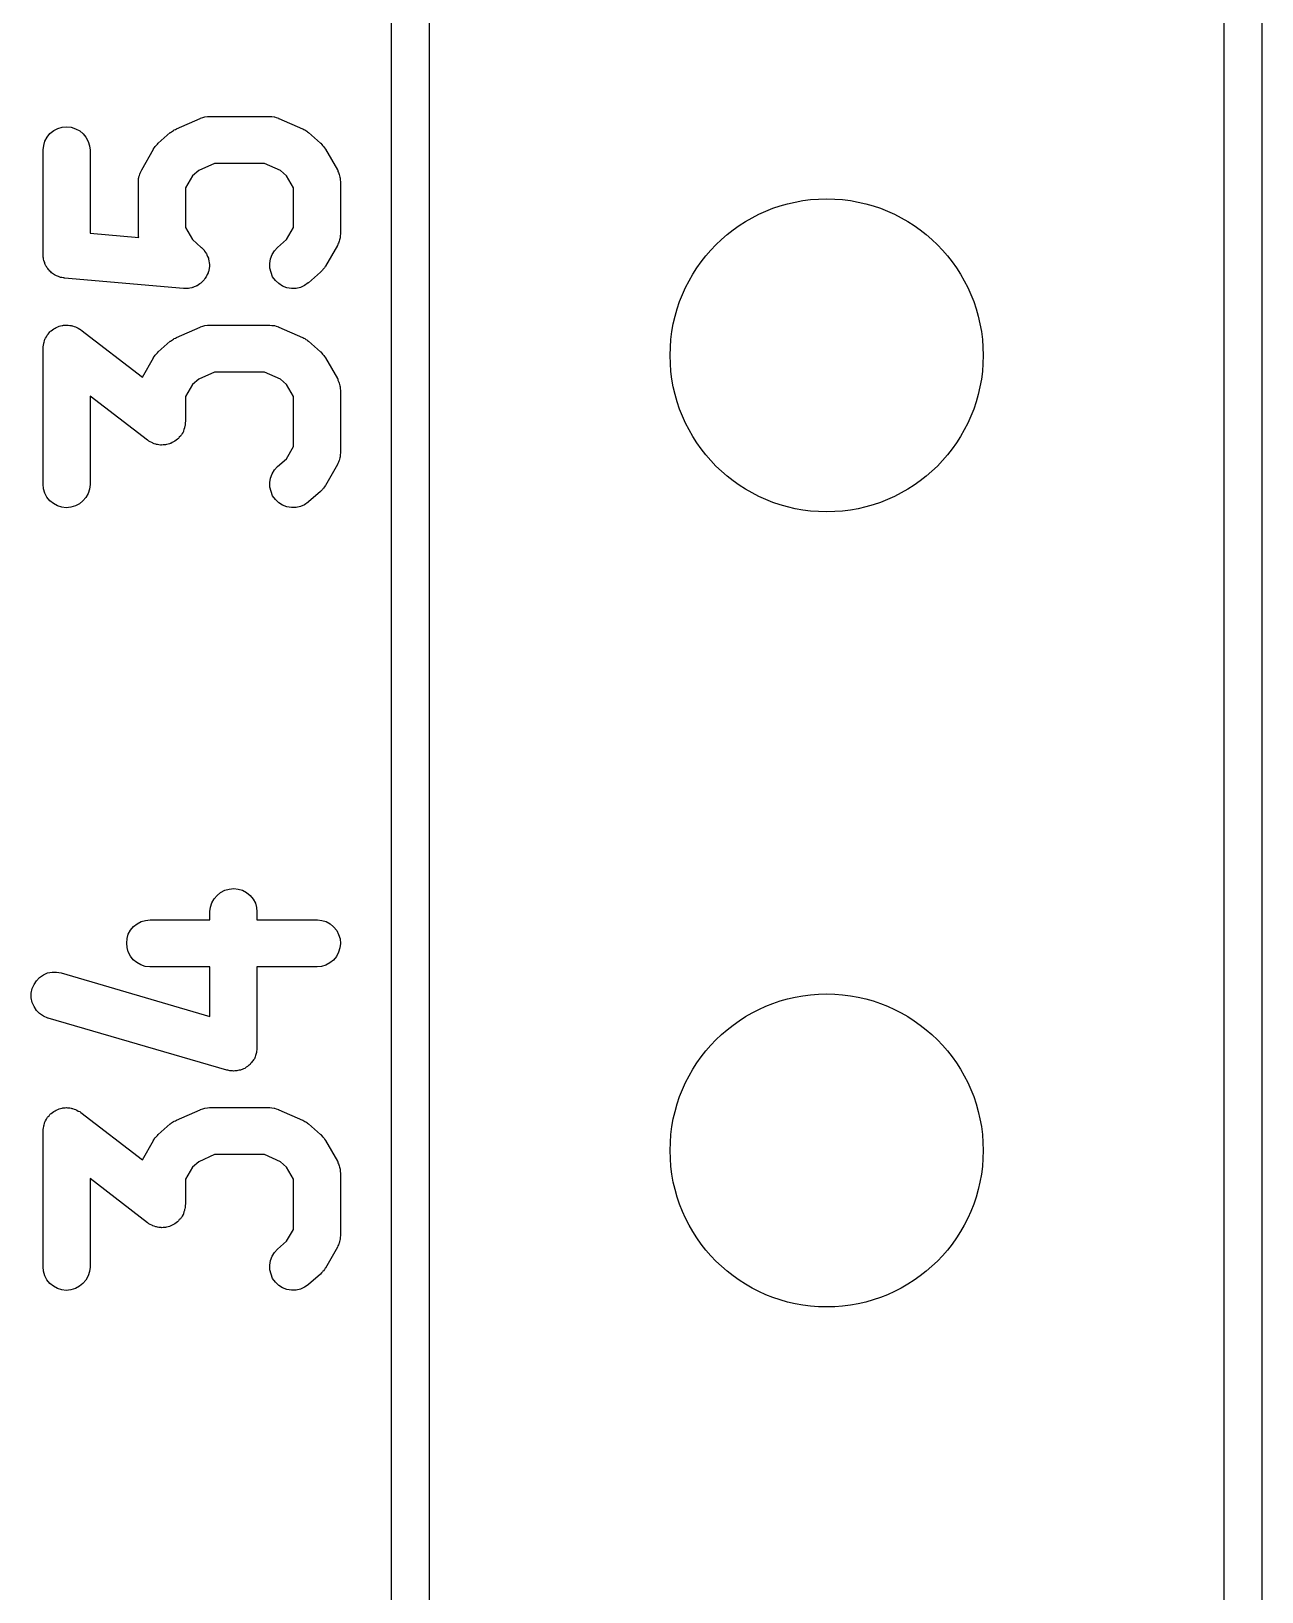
# Model space of a CAD drawing. Extents: x 137.1 to 164.6, y -146.9 to -60.6.
# Drawn here: x 160.699 to 164.63, y -103.105 to -98.12 of the extents above; entities that cross this region are included whole.
import ezdxf

# ---------------------------------------------------------------- set-up
doc = ezdxf.new("R2010")
doc.units = 0
doc.layers.add('BLACK', color=7, linetype='CONTINUOUS')

msp = doc.modelspace()

# ---------------------------------------------------------------- linework, layer by layer
at = {"layer": 'BLACK', "linetype": 'CONTINUOUS'}
for p, q in [((161.85, -123.342), (161.85, -69.9479)), ((164.63, -69.9479), (164.63, -123.342)), ((161.97, -70.005), (161.97, -123.285)), ((164.51, -123.285), (164.51, -70.005)), ((161.163, -98.4313), (161.239, -98.398)), ((161.239, -98.398), (161.24, -98.3975)), ((161.24, -98.3973), (161.247, -98.3953)), ((161.24, -98.3975), (161.24, -98.3973)), ((161.24, -98.3975), (161.24, -98.3975)), ((161.247, -98.3953), (161.254, -98.3932)), ((161.254, -98.3931), (161.262, -98.3924)), ((161.254, -98.3932), (161.254, -98.3931)), ((161.254, -98.3932), (161.254, -98.3932)), ((161.262, -98.3924), (161.268, -98.3917)), ((161.268, -98.3917), (161.269, -98.3917)), ((161.269, -98.3917), (161.269, -98.3917)), ((161.269, -98.3917), (161.46, -98.3917)), ((161.46, -98.3917), (161.461, -98.3917)), ((161.461, -98.3917), (161.461, -98.3917)), ((161.461, -98.3917), (161.461, -98.3917)), ((161.461, -98.3917), (161.468, -98.3925)), ((161.468, -98.3925), (161.475, -98.3933)), ((161.475, -98.3933), (161.475, -98.3934)), ((161.475, -98.3934), (161.476, -98.3934)), ((161.476, -98.3934), (161.482, -98.3956)), ((161.482, -98.3956), (161.489, -98.3977)), ((161.489, -98.3977), (161.489, -98.3979)), ((161.489, -98.3979), (161.49, -98.398)), ((161.49, -98.398), (161.566, -98.4313)), ((160.743, -98.4705), (160.75, -98.4576)), ((160.75, -98.4576), (160.759, -98.4464)), ((160.759, -98.4464), (160.771, -98.4372)), ((160.771, -98.4372), (160.784, -98.4305)), ((160.784, -98.4305), (160.798, -98.4263)), ((160.798, -98.4263), (160.812, -98.425)), ((160.812, -98.425), (160.827, -98.4265)), ((160.827, -98.4265), (160.841, -98.4309)), ((160.841, -98.4309), (160.854, -98.4378)), ((160.854, -98.4378), (160.865, -98.4472)), ((160.865, -98.4472), (160.874, -98.4585)), ((160.874, -98.4585), (160.881, -98.4714)), ((161.105, -98.4769), (161.143, -98.4436)), ((161.143, -98.4436), (161.144, -98.4429)), ((161.144, -98.4429), (161.147, -98.4408)), ((161.147, -98.4408), (161.15, -98.4384)), ((161.15, -98.4384), (161.153, -98.4366)), ((161.153, -98.4366), (161.156, -98.4345)), ((161.156, -98.4345), (161.16, -98.4331)), ((161.16, -98.4331), (161.163, -98.4313)), ((161.566, -98.4313), (161.567, -98.4317)), ((161.567, -98.4317), (161.57, -98.4335)), ((161.57, -98.4335), (161.573, -98.435)), ((161.573, -98.435), (161.576, -98.4372)), ((161.576, -98.4372), (161.579, -98.439)), ((161.579, -98.439), (161.582, -98.4414)), ((161.582, -98.4414), (161.585, -98.4436)), ((161.585, -98.4436), (161.623, -98.4769)), ((160.737, -98.499), (160.739, -98.4844)), ((160.737, -98.5), (160.737, -98.499)), ((160.737, -98.8333), (160.737, -98.5)), ((160.739, -98.4844), (160.743, -98.4705)), ((160.881, -98.4714), (160.885, -98.4854)), ((160.885, -98.4854), (160.887, -98.5)), ((160.887, -98.5), (160.887, -98.7646)), ((161.052, -98.5628), (161.09, -98.4961)), ((161.09, -98.4952), (161.093, -98.4915)), ((161.09, -98.4961), (161.09, -98.4952)), ((161.093, -98.4915), (161.095, -98.4876)), ((161.095, -98.4876), (161.097, -98.4856)), ((161.097, -98.4856), (161.099, -98.4834)), ((161.099, -98.4834), (161.102, -98.4803)), ((161.102, -98.4803), (161.105, -98.4769)), ((161.623, -98.4769), (161.624, -98.4776)), ((161.624, -98.4776), (161.627, -98.481)), ((161.627, -98.481), (161.63, -98.4842)), ((161.63, -98.4842), (161.632, -98.4864)), ((161.632, -98.4864), (161.634, -98.4884)), ((161.634, -98.4884), (161.636, -98.4923)), ((161.636, -98.4923), (161.639, -98.4961)), ((161.639, -98.4961), (161.677, -98.5628)), ((161.285, -98.5417), (161.234, -98.5641)), ((161.444, -98.5417), (161.285, -98.5417)), ((161.495, -98.5641), (161.444, -98.5417)), ((161.042, -98.5904), (161.043, -98.5874)), ((161.042, -98.5947), (161.042, -98.5904)), ((161.042, -98.599), (161.042, -98.5947)), ((161.042, -98.6), (161.042, -98.599)), ((161.042, -98.7667), (161.042, -98.6)), ((161.043, -98.5844), (161.045, -98.5803)), ((161.043, -98.5874), (161.043, -98.5844)), ((161.045, -98.5803), (161.046, -98.5761)), ((161.046, -98.5761), (161.047, -98.5734)), ((161.047, -98.5734), (161.048, -98.5705)), ((161.048, -98.5705), (161.05, -98.5667)), ((161.05, -98.5667), (161.052, -98.5628)), ((161.214, -98.5815), (161.192, -98.6199)), ((161.234, -98.5641), (161.214, -98.5815)), ((161.515, -98.5815), (161.495, -98.5641)), ((161.537, -98.6199), (161.515, -98.5815)), ((161.677, -98.5628), (161.678, -98.5637)), ((161.678, -98.5637), (161.679, -98.5676)), ((161.679, -98.5676), (161.681, -98.5714)), ((161.681, -98.5714), (161.682, -98.5743)), ((161.682, -98.5743), (161.683, -98.5771)), ((161.683, -98.5771), (161.684, -98.5813)), ((161.684, -98.5813), (161.685, -98.5854)), ((161.685, -98.5854), (161.686, -98.5885)), ((161.686, -98.5885), (161.686, -98.5915)), ((161.686, -98.5915), (161.686, -98.5957)), ((161.686, -98.5957), (161.687, -98.6)), ((161.687, -98.6), (161.687, -98.7667)), ((161.192, -98.6199), (161.192, -98.7467)), ((161.537, -98.7467), (161.537, -98.6199)), ((161.192, -98.7467), (161.214, -98.7852)), ((161.515, -98.7852), (161.537, -98.7467)), ((160.887, -98.7646), (161.043, -98.7782)), ((161.042, -98.7709), (161.042, -98.7667)), ((161.042, -98.7752), (161.042, -98.7709)), ((161.043, -98.7782), (161.042, -98.7752)), ((161.043, -98.7782), (161.043, -98.7782)), ((161.214, -98.7852), (161.242, -98.8102)), ((161.486, -98.8102), (161.515, -98.7852)), ((161.677, -98.8039), (161.639, -98.8705)), ((161.679, -98.8), (161.677, -98.8039)), ((161.681, -98.7962), (161.679, -98.8)), ((161.682, -98.7933), (161.681, -98.7962)), ((161.683, -98.7905), (161.682, -98.7933)), ((161.684, -98.7863), (161.683, -98.7905)), ((161.685, -98.7823), (161.684, -98.7863)), ((161.686, -98.7792), (161.685, -98.7823)), ((161.687, -98.7677), (161.686, -98.772)), ((161.686, -98.772), (161.686, -98.7763)), ((161.686, -98.7763), (161.686, -98.7792)), ((161.687, -98.7667), (161.687, -98.7677)), ((160.737, -98.8371), (160.737, -98.8333)), ((160.737, -98.8409), (160.737, -98.8371)), ((160.738, -98.8444), (160.737, -98.8409)), ((160.738, -98.8479), (160.738, -98.8444)), ((160.739, -98.8515), (160.738, -98.8479)), ((160.74, -98.8553), (160.739, -98.8515)), ((160.742, -98.8585), (160.74, -98.8553)), ((161.242, -98.8102), (161.243, -98.8109)), ((161.243, -98.8109), (161.247, -98.8151)), ((161.247, -98.8151), (161.251, -98.8191)), ((161.251, -98.8191), (161.252, -98.8205)), ((161.252, -98.8205), (161.253, -98.8217)), ((161.253, -98.8217), (161.256, -98.8265)), ((161.256, -98.8265), (161.259, -98.8312)), ((161.259, -98.8312), (161.26, -98.8328)), ((161.26, -98.8328), (161.26, -98.8342)), ((161.26, -98.8342), (161.262, -98.8395)), ((161.262, -98.8395), (161.265, -98.8447)), ((161.265, -98.8447), (161.265, -98.8464)), ((161.265, -98.8464), (161.265, -98.848)), ((161.265, -98.848), (161.266, -98.8535)), ((161.266, -98.8535), (161.267, -98.8591)), ((161.461, -98.8614), (161.463, -98.847)), ((161.463, -98.847), (161.469, -98.8333)), ((161.469, -98.8333), (161.476, -98.8209)), ((161.476, -98.8209), (161.486, -98.8102)), ((160.743, -98.8619), (160.742, -98.8585)), ((160.744, -98.8653), (160.743, -98.8619)), ((160.746, -98.8688), (160.744, -98.8653)), ((160.748, -98.8717), (160.746, -98.8688)), ((160.749, -98.8748), (160.748, -98.8717)), ((160.752, -98.8778), (160.749, -98.8748)), ((160.754, -98.8809), (160.752, -98.8778)), ((160.756, -98.8834), (160.754, -98.8809)), ((160.759, -98.8862), (160.756, -98.8834)), ((160.762, -98.8886), (160.759, -98.8862)), ((160.764, -98.8913), (160.762, -98.8886)), ((160.767, -98.8933), (160.764, -98.8913)), ((160.77, -98.8955), (160.767, -98.8933)), ((160.773, -98.8973), (160.77, -98.8955)), ((160.776, -98.8994), (160.773, -98.8973)), ((160.78, -98.9008), (160.776, -98.8994)), ((160.783, -98.9025), (160.78, -98.9008)), ((160.786, -98.9036), (160.783, -98.9025)), ((160.79, -98.9051), (160.786, -98.9036)), ((160.793, -98.9058), (160.79, -98.9051)), ((160.797, -98.9068), (160.793, -98.9058)), ((160.801, -98.9072), (160.797, -98.9068)), ((160.804, -98.9079), (160.801, -98.9072)), ((161.258, -98.9046), (161.254, -98.9092)), ((161.259, -98.9016), (161.258, -98.9031)), ((161.258, -98.9031), (161.258, -98.9046)), ((161.261, -98.8964), (161.259, -98.9016)), ((161.264, -98.8913), (161.261, -98.8964)), ((161.265, -98.8881), (161.264, -98.8897)), ((161.264, -98.8897), (161.264, -98.8913)), ((161.266, -98.8825), (161.265, -98.8881)), ((161.267, -98.8771), (161.266, -98.8825)), ((161.267, -98.8591), (161.267, -98.8608)), ((161.267, -98.8608), (161.268, -98.8625)), ((161.268, -98.8737), (161.267, -98.8754)), ((161.267, -98.8754), (161.267, -98.8771)), ((161.268, -98.8625), (161.268, -98.8681)), ((161.268, -98.8681), (161.268, -98.8737)), ((161.461, -98.876), (161.461, -98.8614)), ((161.465, -98.8903), (161.461, -98.876)), ((161.47, -98.9037), (161.465, -98.8903)), ((161.479, -98.9157), (161.47, -98.9037)), ((161.623, -98.8898), (161.585, -98.9231)), ((161.626, -98.8864), (161.623, -98.8898)), ((161.63, -98.8833), (161.626, -98.8864)), ((161.631, -98.8811), (161.63, -98.8833)), ((161.633, -98.8791), (161.631, -98.8811)), ((161.636, -98.8752), (161.633, -98.8791)), ((161.638, -98.8714), (161.636, -98.8752)), ((161.639, -98.8705), (161.638, -98.8714)), ((160.805, -98.908), (160.804, -98.9079)), ((161.186, -98.9414), (160.805, -98.908)), ((161.192, -98.9413), (161.186, -98.9414)), ((161.198, -98.9415), (161.192, -98.9413)), ((161.199, -98.9412), (161.198, -98.9415)), ((161.201, -98.9412), (161.199, -98.9412)), ((161.206, -98.9401), (161.201, -98.9412)), ((161.212, -98.9392), (161.206, -98.9401)), ((161.214, -98.9386), (161.212, -98.9392)), ((161.215, -98.9382), (161.214, -98.9386)), ((161.22, -98.936), (161.215, -98.9382)), ((161.226, -98.9341), (161.22, -98.936)), ((161.227, -98.9332), (161.226, -98.9341)), ((161.229, -98.9325), (161.227, -98.9332)), ((161.233, -98.9293), (161.229, -98.9325)), ((161.238, -98.9264), (161.233, -98.9293)), ((161.239, -98.9252), (161.238, -98.9264)), ((161.241, -98.9243), (161.239, -98.9252)), ((161.245, -98.9203), (161.241, -98.9243)), ((161.249, -98.9164), (161.245, -98.9203)), ((161.25, -98.9151), (161.249, -98.9164)), ((161.251, -98.9139), (161.25, -98.9151)), ((161.254, -98.9092), (161.251, -98.9139)), ((161.49, -98.9258), (161.479, -98.9157)), ((161.502, -98.9336), (161.49, -98.9258)), ((161.516, -98.9389), (161.502, -98.9336)), ((161.53, -98.9414), (161.516, -98.9389)), ((161.545, -98.9411), (161.53, -98.9414)), ((161.559, -98.938), (161.545, -98.9411)), ((161.572, -98.9321), (161.559, -98.938)), ((161.584, -98.9238), (161.572, -98.9321)), ((161.585, -98.9231), (161.584, -98.9238)), ((160.741, -99.1086), (160.743, -99.1038)), ((160.743, -99.1038), (160.744, -99.1018)), ((160.744, -99.1018), (160.745, -99.0997)), ((160.745, -99.0997), (160.748, -99.0954)), ((160.748, -99.0954), (160.75, -99.091)), ((160.75, -99.091), (160.751, -99.0892)), ((160.751, -99.0892), (160.753, -99.0873)), ((160.753, -99.0873), (160.756, -99.0836)), ((160.756, -99.0836), (160.759, -99.0797)), ((160.759, -99.0797), (160.761, -99.0783)), ((160.761, -99.0783), (160.763, -99.0767)), ((160.763, -99.0767), (160.767, -99.0738)), ((160.767, -99.0738), (160.771, -99.0706)), ((160.771, -99.0706), (160.773, -99.0695)), ((160.773, -99.0695), (160.775, -99.0682)), ((160.775, -99.0682), (160.779, -99.0661)), ((160.779, -99.0661), (160.784, -99.0638)), ((160.784, -99.0638), (160.786, -99.0632)), ((160.786, -99.0632), (160.788, -99.0622)), ((160.788, -99.0622), (160.793, -99.0611)), ((160.793, -99.0611), (160.798, -99.0597)), ((160.798, -99.0597), (160.8, -99.0595)), ((160.8, -99.0595), (160.802, -99.059)), ((160.802, -99.059), (160.807, -99.0588)), ((160.807, -99.0588), (160.812, -99.0583)), ((160.812, -99.0583), (160.815, -99.0586)), ((160.815, -99.0586), (160.817, -99.0585)), ((160.817, -99.0585), (160.822, -99.0593)), ((160.822, -99.0593), (160.827, -99.0599)), ((160.827, -99.0599), (160.829, -99.0605)), ((160.829, -99.0605), (160.831, -99.0609)), ((160.831, -99.0609), (160.836, -99.0627)), ((160.836, -99.0627), (160.841, -99.0642)), ((160.841, -99.0642), (160.843, -99.0653)), ((160.843, -99.0653), (160.845, -99.0661)), ((160.845, -99.0661), (160.849, -99.0687)), ((160.849, -99.0687), (160.854, -99.0712)), ((160.854, -99.0712), (160.856, -99.0726)), ((160.856, -99.0726), (160.857, -99.0738)), ((160.857, -99.0738), (161.054, -99.2245)), ((161.147, -99.1075), (161.15, -99.1051)), ((161.15, -99.1051), (161.153, -99.1033)), ((161.153, -99.1033), (161.156, -99.1012)), ((161.156, -99.1012), (161.16, -99.0997)), ((161.16, -99.0997), (161.163, -99.098)), ((161.163, -99.098), (161.239, -99.0646)), ((161.239, -99.0646), (161.24, -99.0642)), ((161.24, -99.064), (161.247, -99.0619)), ((161.24, -99.0641), (161.24, -99.064)), ((161.24, -99.0642), (161.24, -99.0641)), ((161.247, -99.0619), (161.254, -99.0599)), ((161.254, -99.0598), (161.262, -99.0591)), ((161.254, -99.0599), (161.254, -99.0598)), ((161.254, -99.0598), (161.254, -99.0598)), ((161.262, -99.0591), (161.268, -99.0583)), ((161.268, -99.0583), (161.269, -99.0584)), ((161.269, -99.0584), (161.269, -99.0583)), ((161.269, -99.0583), (161.46, -99.0583)), ((161.46, -99.0583), (161.461, -99.0583)), ((161.461, -99.0583), (161.461, -99.0584)), ((161.461, -99.0584), (161.461, -99.0583)), ((161.461, -99.0583), (161.468, -99.0592)), ((161.468, -99.0592), (161.475, -99.06)), ((161.475, -99.06), (161.475, -99.0601)), ((161.475, -99.0601), (161.476, -99.0601)), ((161.476, -99.0601), (161.482, -99.0623)), ((161.482, -99.0623), (161.489, -99.0644)), ((161.489, -99.0644), (161.489, -99.0645)), ((161.489, -99.0645), (161.49, -99.0646)), ((161.49, -99.0646), (161.566, -99.098)), ((161.566, -99.098), (161.567, -99.0984)), ((161.567, -99.0984), (161.57, -99.1002)), ((161.57, -99.1002), (161.573, -99.1017)), ((161.573, -99.1017), (161.576, -99.1039)), ((161.576, -99.1039), (161.579, -99.1057)), ((161.579, -99.1057), (161.582, -99.1081)), ((160.737, -99.1278), (160.738, -99.1228)), ((160.737, -99.13), (160.737, -99.1278)), ((160.737, -99.1323), (160.737, -99.13)), ((160.737, -99.1333), (160.737, -99.1323)), ((160.737, -99.5667), (160.737, -99.1333)), ((160.738, -99.1228), (160.739, -99.1177)), ((160.739, -99.1156), (160.74, -99.1134)), ((160.739, -99.1177), (160.739, -99.1156)), ((160.74, -99.1134), (160.741, -99.1086)), ((161.093, -99.1581), (161.095, -99.1542)), ((161.095, -99.1542), (161.097, -99.1523)), ((161.097, -99.1523), (161.099, -99.1501)), ((161.099, -99.1501), (161.102, -99.1469)), ((161.102, -99.1469), (161.105, -99.1436)), ((161.105, -99.1436), (161.143, -99.1102)), ((161.143, -99.1102), (161.144, -99.1095)), ((161.144, -99.1095), (161.147, -99.1075)), ((161.582, -99.1081), (161.585, -99.1102)), ((161.585, -99.1102), (161.623, -99.1436)), ((161.623, -99.1436), (161.624, -99.1443)), ((161.624, -99.1443), (161.627, -99.1477)), ((161.627, -99.1477), (161.63, -99.1508)), ((161.63, -99.1508), (161.632, -99.1531)), ((161.632, -99.1531), (161.634, -99.1551)), ((161.634, -99.1551), (161.636, -99.159)), ((161.054, -99.2245), (161.09, -99.1628)), ((161.09, -99.1619), (161.093, -99.1581)), ((161.09, -99.1628), (161.09, -99.1619)), ((161.636, -99.159), (161.639, -99.1628)), ((161.639, -99.1628), (161.677, -99.2295)), ((161.214, -99.2481), (161.192, -99.2866)), ((161.234, -99.2307), (161.214, -99.2481)), ((161.285, -99.2083), (161.234, -99.2307)), ((161.444, -99.2083), (161.285, -99.2083)), ((161.495, -99.2307), (161.444, -99.2083)), ((161.515, -99.2481), (161.495, -99.2307)), ((161.537, -99.2866), (161.515, -99.2481)), ((161.677, -99.2295), (161.678, -99.2304)), ((161.678, -99.2304), (161.679, -99.2343)), ((161.679, -99.2343), (161.681, -99.2381)), ((161.681, -99.2381), (161.682, -99.241)), ((161.682, -99.241), (161.683, -99.2438)), ((161.683, -99.2438), (161.684, -99.248)), ((161.684, -99.248), (161.685, -99.2521)), ((161.685, -99.2521), (161.686, -99.2551)), ((161.686, -99.2551), (161.686, -99.2581)), ((161.071, -99.4262), (160.887, -99.2852)), ((160.887, -99.2852), (160.887, -99.5667)), ((161.192, -99.2866), (161.192, -99.3667)), ((161.537, -99.4467), (161.537, -99.2866)), ((161.686, -99.2581), (161.686, -99.2624)), ((161.686, -99.2624), (161.687, -99.2667)), ((161.687, -99.2667), (161.687, -99.4667)), ((161.181, -99.4046), (161.179, -99.409)), ((161.184, -99.4003), (161.181, -99.4046)), ((161.185, -99.3982), (161.184, -99.4003)), ((161.186, -99.3962), (161.185, -99.3982)), ((161.187, -99.3914), (161.186, -99.3962)), ((161.189, -99.3866), (161.187, -99.3914)), ((161.19, -99.3823), (161.189, -99.3844)), ((161.189, -99.3844), (161.189, -99.3866)), ((161.191, -99.3772), (161.19, -99.3823)), ((161.192, -99.3677), (161.191, -99.37)), ((161.191, -99.37), (161.191, -99.3722)), ((161.191, -99.3722), (161.191, -99.3772)), ((161.192, -99.3667), (161.192, -99.3677)), ((161.073, -99.4274), (161.071, -99.4262)), ((161.075, -99.4288), (161.073, -99.4274)), ((161.079, -99.4313), (161.075, -99.4288)), ((161.084, -99.4339), (161.079, -99.4313)), ((161.086, -99.4347), (161.084, -99.4339)), ((161.088, -99.4358), (161.086, -99.4347)), ((161.092, -99.4373), (161.088, -99.4358)), ((161.097, -99.4391), (161.092, -99.4373)), ((161.099, -99.4395), (161.097, -99.4391)), ((161.102, -99.4401), (161.099, -99.4395)), ((161.107, -99.4407), (161.102, -99.4401)), ((161.112, -99.4415), (161.107, -99.4407)), ((161.114, -99.4414), (161.112, -99.4415)), ((161.116, -99.4417), (161.114, -99.4414)), ((161.121, -99.4412), (161.116, -99.4417)), ((161.126, -99.441), (161.121, -99.4412)), ((161.128, -99.4405), (161.126, -99.441)), ((161.131, -99.4403), (161.128, -99.4405)), ((161.136, -99.4389), (161.131, -99.4403)), ((161.141, -99.4378), (161.136, -99.4389)), ((161.143, -99.4368), (161.141, -99.4378)), ((161.145, -99.4362), (161.143, -99.4368)), ((161.149, -99.4339), (161.145, -99.4362)), ((161.154, -99.4318), (161.149, -99.4339)), ((161.156, -99.4305), (161.154, -99.4318)), ((161.158, -99.4294), (161.156, -99.4305)), ((161.162, -99.4262), (161.158, -99.4294)), ((161.166, -99.4233), (161.162, -99.4262)), ((161.167, -99.4217), (161.166, -99.4233)), ((161.169, -99.4203), (161.167, -99.4217)), ((161.172, -99.4164), (161.169, -99.4203)), ((161.176, -99.4127), (161.172, -99.4164)), ((161.177, -99.4108), (161.176, -99.4127)), ((161.179, -99.409), (161.177, -99.4108)), ((161.515, -99.4852), (161.537, -99.4467)), ((161.486, -99.5102), (161.515, -99.4852)), ((161.677, -99.5039), (161.639, -99.5705)), ((161.679, -99.5), (161.677, -99.5039)), ((161.681, -99.4962), (161.679, -99.5)), ((161.682, -99.4933), (161.681, -99.4962)), ((161.683, -99.4905), (161.682, -99.4933)), ((161.684, -99.4863), (161.683, -99.4905)), ((161.685, -99.4823), (161.684, -99.4863)), ((161.686, -99.4792), (161.685, -99.4823)), ((161.687, -99.4677), (161.686, -99.472)), ((161.686, -99.472), (161.686, -99.4763)), ((161.686, -99.4763), (161.686, -99.4792)), ((161.687, -99.4667), (161.687, -99.4677)), ((161.461, -99.5614), (161.463, -99.547)), ((161.463, -99.547), (161.469, -99.5333)), ((161.469, -99.5333), (161.476, -99.5209)), ((161.476, -99.5209), (161.486, -99.5102)), ((160.738, -99.5812), (160.737, -99.5667)), ((160.743, -99.5952), (160.738, -99.5812)), ((160.749, -99.6082), (160.743, -99.5952)), ((160.881, -99.5962), (160.874, -99.609)), ((160.885, -99.5823), (160.881, -99.5962)), ((160.887, -99.5677), (160.885, -99.5823)), ((160.887, -99.5667), (160.887, -99.5677)), ((161.461, -99.576), (161.461, -99.5614)), ((161.465, -99.5903), (161.461, -99.576)), ((161.47, -99.6037), (161.465, -99.5903)), ((161.479, -99.6157), (161.47, -99.6037)), ((161.623, -99.5898), (161.585, -99.6231)), ((161.626, -99.5864), (161.623, -99.5898)), ((161.63, -99.5833), (161.626, -99.5864)), ((161.631, -99.5811), (161.63, -99.5833)), ((161.633, -99.5791), (161.631, -99.5811)), ((161.636, -99.5752), (161.633, -99.5791)), ((161.638, -99.5714), (161.636, -99.5752)), ((161.639, -99.5705), (161.638, -99.5714)), ((160.759, -99.6195), (160.749, -99.6082)), ((160.77, -99.6288), (160.759, -99.6195)), ((160.783, -99.6358), (160.77, -99.6288)), ((160.797, -99.6401), (160.783, -99.6358)), ((160.811, -99.6417), (160.797, -99.6401)), ((160.826, -99.6403), (160.811, -99.6417)), ((160.84, -99.6362), (160.826, -99.6403)), ((160.853, -99.6294), (160.84, -99.6362)), ((160.864, -99.6203), (160.853, -99.6294)), ((160.874, -99.609), (160.864, -99.6203)), ((161.49, -99.6258), (161.479, -99.6157)), ((161.502, -99.6336), (161.49, -99.6258)), ((161.516, -99.6389), (161.502, -99.6336)), ((161.53, -99.6414), (161.516, -99.6389)), ((161.545, -99.6411), (161.53, -99.6414)), ((161.559, -99.638), (161.545, -99.6411)), ((161.572, -99.6321), (161.559, -99.638)), ((161.584, -99.6238), (161.572, -99.6321)), ((161.585, -99.6231), (161.584, -99.6238)), ((161.276, -100.904), (161.283, -100.891)), ((161.283, -100.891), (161.293, -100.88)), ((161.293, -100.88), (161.304, -100.871)), ((161.304, -100.871), (161.317, -100.864)), ((161.317, -100.864), (161.331, -100.86)), ((161.331, -100.86), (161.346, -100.858)), ((161.346, -100.858), (161.36, -100.86)), ((161.36, -100.86), (161.374, -100.864)), ((161.374, -100.864), (161.387, -100.871)), ((161.387, -100.871), (161.398, -100.88)), ((161.398, -100.88), (161.408, -100.892)), ((161.408, -100.892), (161.415, -100.905)), ((161.27, -100.932), (161.272, -100.918)), ((161.27, -100.933), (161.27, -100.932)), ((161.27, -100.958), (161.27, -100.933)), ((161.272, -100.918), (161.276, -100.904)), ((161.415, -100.905), (161.419, -100.919)), ((161.419, -100.919), (161.42, -100.933)), ((161.42, -100.933), (161.42, -100.958)), ((161.009, -101.004), (161.016, -100.991)), ((161.016, -100.991), (161.026, -100.98)), ((161.026, -100.98), (161.037, -100.971)), ((161.037, -100.971), (161.05, -100.964)), ((161.05, -100.964), (161.064, -100.96)), ((161.064, -100.96), (161.079, -100.958)), ((161.079, -100.958), (161.27, -100.958)), ((161.42, -100.958), (161.612, -100.958)), ((161.612, -100.958), (161.613, -100.958)), ((161.613, -100.958), (161.627, -100.96)), ((161.627, -100.96), (161.641, -100.964)), ((161.641, -100.964), (161.654, -100.971)), ((161.654, -100.971), (161.665, -100.981)), ((161.665, -100.981), (161.675, -100.992)), ((161.675, -100.992), (161.681, -101.005)), ((161.004, -101.033), (161.005, -101.018)), ((161.005, -101.047), (161.004, -101.033)), ((161.005, -101.018), (161.009, -101.004)), ((161.009, -101.061), (161.005, -101.047)), ((161.681, -101.005), (161.686, -101.019)), ((161.685, -101.048), (161.681, -101.062)), ((161.687, -101.034), (161.685, -101.048)), ((161.686, -101.019), (161.687, -101.034)), ((161.016, -101.074), (161.009, -101.061)), ((161.025, -101.086), (161.016, -101.074)), ((161.036, -101.095), (161.025, -101.086)), ((161.049, -101.102), (161.036, -101.095)), ((161.653, -101.096), (161.64, -101.103)), ((161.665, -101.087), (161.653, -101.096)), ((161.674, -101.075), (161.665, -101.087)), ((161.681, -101.062), (161.674, -101.075)), ((160.716, -101.153), (160.726, -101.142)), ((160.726, -101.142), (160.738, -101.134)), ((160.738, -101.134), (160.751, -101.128)), ((160.751, -101.128), (160.766, -101.125)), ((160.766, -101.125), (160.78, -101.125)), ((160.78, -101.125), (160.795, -101.128)), ((160.795, -101.128), (161.27, -101.267)), ((161.063, -101.107), (161.049, -101.102)), ((161.078, -101.108), (161.063, -101.107)), ((161.079, -101.108), (161.078, -101.108)), ((161.27, -101.108), (161.079, -101.108)), ((161.27, -101.267), (161.27, -101.108)), ((161.612, -101.108), (161.42, -101.108)), ((161.42, -101.108), (161.42, -101.367)), ((161.626, -101.107), (161.612, -101.108)), ((161.64, -101.103), (161.626, -101.107)), ((160.699, -101.193), (160.702, -101.178)), ((160.699, -101.207), (160.699, -101.193)), ((160.702, -101.178), (160.708, -101.165)), ((160.708, -101.165), (160.716, -101.153)), ((160.702, -101.222), (160.699, -101.207)), ((160.708, -101.235), (160.702, -101.222)), ((160.716, -101.248), (160.708, -101.235)), ((160.726, -101.258), (160.716, -101.248)), ((160.738, -101.266), (160.726, -101.258)), ((160.752, -101.272), (160.738, -101.266)), ((160.753, -101.272), (160.752, -101.272)), ((161.324, -101.439), (160.753, -101.272)), ((161.413, -101.399), (161.412, -101.402)), ((161.414, -101.396), (161.413, -101.399)), ((161.415, -101.392), (161.414, -101.396)), ((161.417, -101.388), (161.415, -101.392)), ((161.418, -101.385), (161.417, -101.388)), ((161.419, -101.382), (161.418, -101.385)), ((161.42, -101.374), (161.419, -101.378)), ((161.419, -101.378), (161.419, -101.382)), ((161.42, -101.367), (161.42, -101.368)), ((161.42, -101.368), (161.42, -101.371)), ((161.42, -101.371), (161.42, -101.374)), ((161.327, -101.439), (161.324, -101.439)), ((161.33, -101.44), (161.327, -101.439)), ((161.334, -101.441), (161.33, -101.44)), ((161.339, -101.441), (161.334, -101.441)), ((161.342, -101.441), (161.339, -101.441)), ((161.345, -101.442), (161.342, -101.441)), ((161.349, -101.441), (161.345, -101.442)), ((161.353, -101.441), (161.349, -101.441)), ((161.356, -101.441), (161.353, -101.441)), ((161.359, -101.44), (161.356, -101.441)), ((161.363, -101.439), (161.359, -101.44)), ((161.368, -101.438), (161.363, -101.439)), ((161.37, -101.437), (161.368, -101.438)), ((161.373, -101.436), (161.37, -101.437)), ((161.377, -101.434), (161.373, -101.436)), ((161.381, -101.433), (161.377, -101.434)), ((161.384, -101.431), (161.381, -101.433)), ((161.386, -101.429), (161.384, -101.431)), ((161.39, -101.427), (161.386, -101.429)), ((161.393, -101.424), (161.39, -101.427)), ((161.395, -101.422), (161.393, -101.424)), ((161.398, -101.42), (161.395, -101.422)), ((161.4, -101.417), (161.398, -101.42)), ((161.403, -101.414), (161.4, -101.417)), ((161.405, -101.411), (161.403, -101.414)), ((161.407, -101.409), (161.405, -101.411)), ((161.409, -101.405), (161.407, -101.409)), ((161.412, -101.402), (161.409, -101.405)), ((160.745, -101.6), (160.748, -101.595)), ((160.748, -101.595), (160.75, -101.591)), ((160.75, -101.591), (160.751, -101.589)), ((160.751, -101.589), (160.753, -101.587)), ((160.753, -101.587), (160.756, -101.584)), ((160.756, -101.584), (160.759, -101.58)), ((160.759, -101.58), (160.761, -101.578)), ((160.761, -101.578), (160.763, -101.577)), ((160.763, -101.577), (160.767, -101.574)), ((160.767, -101.574), (160.771, -101.571)), ((160.771, -101.571), (160.773, -101.57)), ((160.773, -101.57), (160.775, -101.568)), ((160.775, -101.568), (160.779, -101.566)), ((160.779, -101.566), (160.784, -101.564)), ((160.784, -101.564), (160.786, -101.563)), ((160.786, -101.563), (160.788, -101.562)), ((160.788, -101.562), (160.793, -101.561)), ((160.793, -101.561), (160.798, -101.56)), ((160.798, -101.56), (160.8, -101.559)), ((160.8, -101.559), (160.802, -101.559)), ((160.802, -101.559), (160.807, -101.559)), ((160.807, -101.559), (160.812, -101.558)), ((160.812, -101.558), (160.815, -101.559)), ((160.815, -101.559), (160.817, -101.559)), ((160.817, -101.559), (160.822, -101.559)), ((160.822, -101.559), (160.827, -101.56)), ((160.827, -101.56), (160.829, -101.561)), ((160.829, -101.561), (160.831, -101.561)), ((160.831, -101.561), (160.836, -101.563)), ((160.836, -101.563), (160.841, -101.564)), ((160.841, -101.564), (160.843, -101.565)), ((160.843, -101.565), (160.845, -101.566)), ((160.845, -101.566), (160.849, -101.569)), ((160.849, -101.569), (160.854, -101.571)), ((160.854, -101.571), (160.856, -101.573)), ((160.856, -101.573), (160.857, -101.574)), ((160.857, -101.574), (161.054, -101.725)), ((161.16, -101.6), (161.163, -101.598)), ((161.163, -101.598), (161.239, -101.565)), ((161.239, -101.565), (161.24, -101.564)), ((161.24, -101.564), (161.247, -101.562)), ((161.24, -101.564), (161.24, -101.564)), ((161.24, -101.564), (161.24, -101.564)), ((161.247, -101.562), (161.254, -101.56)), ((161.254, -101.56), (161.262, -101.559)), ((161.254, -101.56), (161.254, -101.56)), ((161.254, -101.56), (161.254, -101.56)), ((161.262, -101.559), (161.268, -101.558)), ((161.268, -101.558), (161.269, -101.558)), ((161.269, -101.558), (161.269, -101.558)), ((161.269, -101.558), (161.46, -101.558)), ((161.46, -101.558), (161.461, -101.558)), ((161.461, -101.558), (161.461, -101.558)), ((161.461, -101.558), (161.461, -101.558)), ((161.461, -101.558), (161.468, -101.559)), ((161.468, -101.559), (161.475, -101.56)), ((161.475, -101.56), (161.475, -101.56)), ((161.475, -101.56), (161.476, -101.56)), ((161.476, -101.56), (161.482, -101.562)), ((161.482, -101.562), (161.489, -101.564)), ((161.489, -101.564), (161.489, -101.565)), ((161.489, -101.565), (161.49, -101.565)), ((161.49, -101.565), (161.566, -101.598)), ((161.566, -101.598), (161.567, -101.598)), ((161.567, -101.598), (161.57, -101.6)), ((160.737, -101.628), (160.738, -101.623)), ((160.737, -101.63), (160.737, -101.628)), ((160.737, -101.632), (160.737, -101.63)), ((160.737, -101.633), (160.737, -101.632)), ((160.737, -102.067), (160.737, -101.633)), ((160.738, -101.623), (160.739, -101.618)), ((160.739, -101.616), (160.74, -101.613)), ((160.739, -101.618), (160.739, -101.616)), ((160.74, -101.613), (160.741, -101.609)), ((160.741, -101.609), (160.743, -101.604)), ((160.743, -101.604), (160.744, -101.602)), ((160.744, -101.602), (160.745, -101.6)), ((161.099, -101.65), (161.102, -101.647)), ((161.102, -101.647), (161.105, -101.644)), ((161.105, -101.644), (161.143, -101.61)), ((161.143, -101.61), (161.144, -101.61)), ((161.144, -101.61), (161.147, -101.607)), ((161.147, -101.607), (161.15, -101.605)), ((161.15, -101.605), (161.153, -101.603)), ((161.153, -101.603), (161.156, -101.601)), ((161.156, -101.601), (161.16, -101.6)), ((161.57, -101.6), (161.573, -101.602)), ((161.573, -101.602), (161.576, -101.604)), ((161.576, -101.604), (161.579, -101.606)), ((161.579, -101.606), (161.582, -101.608)), ((161.582, -101.608), (161.585, -101.61)), ((161.585, -101.61), (161.623, -101.644)), ((161.623, -101.644), (161.624, -101.644)), ((161.624, -101.644), (161.627, -101.648)), ((161.627, -101.648), (161.63, -101.651)), ((161.054, -101.725), (161.09, -101.663)), ((161.09, -101.662), (161.093, -101.658)), ((161.09, -101.663), (161.09, -101.662)), ((161.093, -101.658), (161.095, -101.654)), ((161.095, -101.654), (161.097, -101.652)), ((161.097, -101.652), (161.099, -101.65)), ((161.63, -101.651), (161.632, -101.653)), ((161.632, -101.653), (161.634, -101.655)), ((161.634, -101.655), (161.636, -101.659)), ((161.636, -101.659), (161.639, -101.663)), ((161.639, -101.663), (161.677, -101.729)), ((161.214, -101.748), (161.192, -101.787)), ((161.234, -101.731), (161.214, -101.748)), ((161.285, -101.708), (161.234, -101.731)), ((161.444, -101.708), (161.285, -101.708)), ((161.495, -101.731), (161.444, -101.708)), ((161.515, -101.748), (161.495, -101.731)), ((161.537, -101.787), (161.515, -101.748)), ((161.677, -101.729), (161.678, -101.73)), ((161.678, -101.73), (161.679, -101.734)), ((161.679, -101.734), (161.681, -101.738)), ((161.681, -101.738), (161.682, -101.741)), ((161.682, -101.741), (161.683, -101.744)), ((161.683, -101.744), (161.684, -101.748)), ((161.684, -101.748), (161.685, -101.752)), ((161.071, -101.926), (160.887, -101.785)), ((160.887, -101.785), (160.887, -102.067)), ((161.192, -101.787), (161.192, -101.867)), ((161.537, -101.947), (161.537, -101.787)), ((161.685, -101.752), (161.686, -101.755)), ((161.686, -101.755), (161.686, -101.758)), ((161.686, -101.758), (161.686, -101.762)), ((161.686, -101.762), (161.687, -101.767)), ((161.687, -101.767), (161.687, -101.967)), ((161.185, -101.898), (161.184, -101.9)), ((161.186, -101.896), (161.185, -101.898)), ((161.187, -101.891), (161.186, -101.896)), ((161.189, -101.887), (161.187, -101.891)), ((161.19, -101.882), (161.189, -101.884)), ((161.189, -101.884), (161.189, -101.887)), ((161.191, -101.877), (161.19, -101.882)), ((161.192, -101.868), (161.191, -101.87)), ((161.191, -101.87), (161.191, -101.872)), ((161.191, -101.872), (161.191, -101.877)), ((161.192, -101.867), (161.192, -101.868)), ((161.073, -101.927), (161.071, -101.926)), ((161.075, -101.929), (161.073, -101.927)), ((161.079, -101.931), (161.075, -101.929)), ((161.084, -101.934), (161.079, -101.931)), ((161.086, -101.935), (161.084, -101.934)), ((161.088, -101.936), (161.086, -101.935)), ((161.092, -101.937), (161.088, -101.936)), ((161.097, -101.939), (161.092, -101.937)), ((161.099, -101.939), (161.097, -101.939)), ((161.102, -101.94), (161.099, -101.939)), ((161.107, -101.941), (161.102, -101.94)), ((161.112, -101.941), (161.107, -101.941)), ((161.114, -101.941), (161.112, -101.941)), ((161.116, -101.942), (161.114, -101.941)), ((161.121, -101.941), (161.116, -101.942)), ((161.126, -101.941), (161.121, -101.941)), ((161.128, -101.941), (161.126, -101.941)), ((161.131, -101.94), (161.128, -101.941)), ((161.136, -101.939), (161.131, -101.94)), ((161.141, -101.938), (161.136, -101.939)), ((161.143, -101.937), (161.141, -101.938)), ((161.145, -101.936), (161.143, -101.937)), ((161.149, -101.934), (161.145, -101.936)), ((161.154, -101.932), (161.149, -101.934)), ((161.156, -101.93), (161.154, -101.932)), ((161.158, -101.929), (161.156, -101.93)), ((161.162, -101.926), (161.158, -101.929)), ((161.166, -101.923), (161.162, -101.926)), ((161.167, -101.922), (161.166, -101.923)), ((161.169, -101.92), (161.167, -101.922)), ((161.172, -101.916), (161.169, -101.92)), ((161.176, -101.913), (161.172, -101.916)), ((161.177, -101.911), (161.176, -101.913)), ((161.179, -101.909), (161.177, -101.911)), ((161.181, -101.905), (161.179, -101.909)), ((161.184, -101.9), (161.181, -101.905)), ((161.515, -101.985), (161.537, -101.947)), ((161.486, -102.01), (161.515, -101.985)), ((161.681, -101.996), (161.679, -102)), ((161.682, -101.993), (161.681, -101.996)), ((161.683, -101.991), (161.682, -101.993)), ((161.684, -101.986), (161.683, -101.991)), ((161.685, -101.982), (161.684, -101.986)), ((161.686, -101.979), (161.685, -101.982)), ((161.687, -101.968), (161.686, -101.972)), ((161.686, -101.972), (161.686, -101.976)), ((161.686, -101.976), (161.686, -101.979)), ((161.687, -101.967), (161.687, -101.968)), ((161.461, -102.061), (161.463, -102.047)), ((161.463, -102.047), (161.469, -102.033)), ((161.469, -102.033), (161.476, -102.021)), ((161.476, -102.021), (161.486, -102.01)), ((161.677, -102.004), (161.639, -102.071)), ((161.679, -102), (161.677, -102.004)), ((160.738, -102.081), (160.737, -102.067)), ((160.743, -102.095), (160.738, -102.081)), ((160.749, -102.108), (160.743, -102.095)), ((160.881, -102.096), (160.874, -102.109)), ((160.885, -102.082), (160.881, -102.096)), ((160.887, -102.068), (160.885, -102.082)), ((160.887, -102.067), (160.887, -102.068)), ((161.461, -102.076), (161.461, -102.061)), ((161.465, -102.09), (161.461, -102.076)), ((161.47, -102.104), (161.465, -102.09)), ((161.623, -102.09), (161.585, -102.123)), ((161.626, -102.086), (161.623, -102.09)), ((161.63, -102.083), (161.626, -102.086)), ((161.631, -102.081), (161.63, -102.083)), ((161.633, -102.079), (161.631, -102.081)), ((161.636, -102.075), (161.633, -102.079)), ((161.638, -102.071), (161.636, -102.075)), ((161.639, -102.071), (161.638, -102.071)), ((160.759, -102.12), (160.749, -102.108)), ((160.77, -102.129), (160.759, -102.12)), ((160.783, -102.136), (160.77, -102.129)), ((160.797, -102.14), (160.783, -102.136)), ((160.811, -102.142), (160.797, -102.14)), ((160.826, -102.14), (160.811, -102.142)), ((160.84, -102.136), (160.826, -102.14)), ((160.853, -102.129), (160.84, -102.136)), ((160.864, -102.12), (160.853, -102.129)), ((160.874, -102.109), (160.864, -102.12)), ((161.479, -102.116), (161.47, -102.104)), ((161.49, -102.126), (161.479, -102.116)), ((161.502, -102.134), (161.49, -102.126)), ((161.516, -102.139), (161.502, -102.134)), ((161.53, -102.141), (161.516, -102.139)), ((161.545, -102.141), (161.53, -102.141)), ((161.559, -102.138), (161.545, -102.141)), ((161.572, -102.132), (161.559, -102.138)), ((161.584, -102.124), (161.572, -102.132)), ((161.585, -102.123), (161.584, -102.124))]:
    msp.add_line(p, q, dxfattribs=at)
at = {"layer": 'BLACK'}
for centre in [(163.24, -99.155), (163.24, -101.695)]:
    msp.add_circle(centre, 0.5, dxfattribs=at)

doc.saveas('drawing.dxf')
